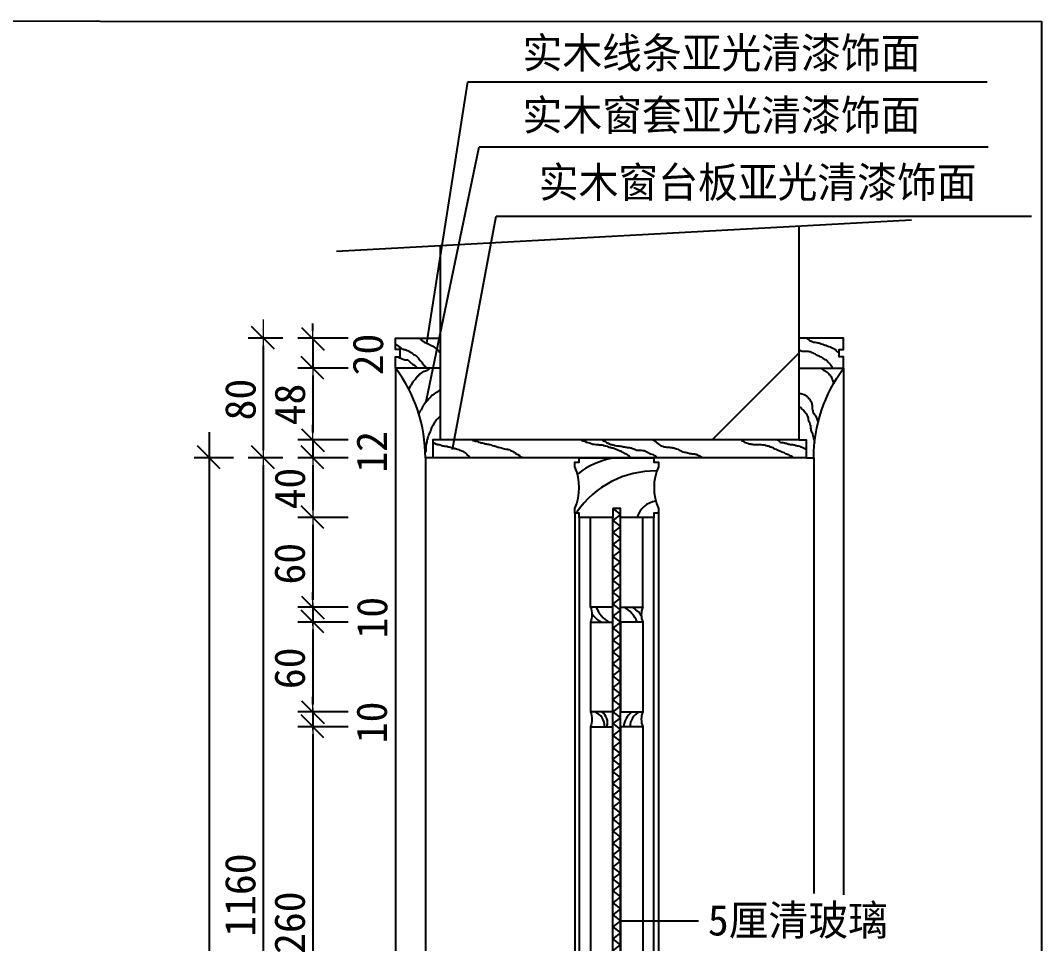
# Model space of a CAD drawing. Header units: metres. Extents: x 1401 to 5183, y 498 to 5304.
# Drawn here: x 3816 to 5183, y 4068 to 5304 of the extents above; entities that cross this region are included whole.
import ezdxf

# ---------------------------------------------------------------- set-up
doc = ezdxf.new("R2010")
doc.units = ezdxf.units.M
for name, color, linetype in [('2', 2, 'Continuous'), ('3', 3, 'Continuous'), ('4', 4, 'Continuous'), ('7', 7, 'Continuous'), ('BH', 3, 'Continuous'), ('DIM', 3, 'Continuous'), ('TEXT', 3, 'Continuous')]:
    doc.layers.add(name, color=color, linetype=linetype)
doc.dimstyles.get("Standard").update_dxf_attribs({"dimtxt": 2.5, "dimasz": 2.5, "dimexe": 1.25, "dimexo": 0.625, "dimtad": 1, "dimcen": 2.5, "dimazin": 3, "dimtfac": 1, "dimtmove": 0, "dimatfit": 3})

# ---------------------------------------------------------------- blocks, each defined once
blk = doc.blocks.new('BH2')
at = {"layer": 'BH'}
blk.add_lwpolyline([(0, 32), (5, 28), (0, 24), (5, 20), (0, 16), (5, 12), (0, 8), (5, 4), (0, 0)], dxfattribs=at)
blk = doc.blocks.new('_DOT')
at = {"color": 0, "linetype": 'ByBlock', "lineweight": 15}
blk.add_line((2.52, 0), (-1, 0), dxfattribs=at)
blk.add_lwpolyline([(-1.46, -1.49), (1.58, 1.55)])

msp = doc.modelspace()

# ---------------------------------------------------------------- hatches: boundary and pattern name
at = {"layer": 'BH'}
h = msp.add_hatch(dxfattribs=at)
h.set_pattern_fill('ANSI31', scale=1000)
h.paths.add_polyline_path([(4378.33, 5002.43), (4378.33, 4742.27), (4858.33, 4742.27), (4858.33, 5028.47)])
h = msp.add_hatch(dxfattribs=at)
h.set_pattern_fill('AR-CONC', scale=20)
h.paths.add_polyline_path([(4378.33, 5002.43), (4378.33, 4742.27), (4858.33, 4742.27), (4858.33, 5028.47)])

# ---------------------------------------------------------------- linework, layer by layer
at = {"layer": '2'}
msp.add_lwpolyline([(4858.33, 5028.47), (4858.33, 4742.27), (4378.33, 4742.27), (4378.33, 5002.43)], dxfattribs=at)
at = {"layer": '3'}
for p, q in [((4564.33, 4638.27), (4564.33, 3558.27)), ((4664.33, 3558.27), (4664.33, 4638.27)), ((4619.33, 4498.27), (4619.33, 4378.27)), ((4619.33, 4358.27), (4619.33, 3838.27))]:
    msp.add_line(p, q, dxfattribs=at)
msp.add_lwpolyline([(1400.77, 5303.89), (5183.42, 5302.64), (5183.42, 498.18), (1409.53, 498.18)], close=True, dxfattribs=at)
at = {"layer": '4'}
for p, q in [((4378.33, 4838.27), (4318.33, 4838.27)), ((4318.33, 4838.27), (4318.33, 1598.27)), ((4858.33, 4838.27), (4918.33, 4838.27)), ((4918.33, 4838.27), (4918.33, 4132.86)), ((4358.33, 4718.27), (4358.33, 1718.27)), ((4868.33, 4718.27), (4368.33, 4718.27)), ((4878.33, 4718.27), (4878.33, 4134.96)), ((4558.33, 4644.27), (4558.33, 3552.27)), ((4670.33, 4644.27), (4670.33, 3546.27))]:
    msp.add_line(p, q, dxfattribs=at)
for points in [[(4378.33, 4742.27), (4368.33, 4742.27), (4368.33, 4718.27), (4358.33, 4718.27, 0.16), (4318.33, 4838.27), (4318.33, 4853.27), (4324.33, 4853.27), (4324.33, 4863.27), (4318.33, 4863.27), (4318.33, 4878.27), (4378.33, 4878.27)], [(4858.33, 4742.27), (4868.33, 4742.27), (4868.33, 4718.27), (4878.33, 4718.27, -0.16), (4918.33, 4838.27), (4918.33, 4853.27), (4912.33, 4853.27), (4912.33, 4863.27), (4918.33, 4863.27), (4918.33, 4878.27), (4858.33, 4878.27)]]:
    msp.add_lwpolyline(points, format="xyb", dxfattribs=at)
for points in [[(4609.33, 4650.27), (4609.33, 4638.27), (4564.33, 4638.27), (4564.33, 4644.27), (4558.33, 4644.27), (4558.33, 4650.27, 0.21), (4558.33, 4706.27), (4558.33, 4712.27), (4564.33, 4712.27), (4564.33, 4712.27), (4564.33, 4718.27), (4664.33, 4718.27), (4664.33, 4712.27), (4670.33, 4712.27), (4670.33, 4706.27, 0.21), (4670.33, 4650.27), (4670.33, 4644.27), (4664.33, 4644.27), (4664.33, 4638.27), (4619.33, 4638.27), (4619.33, 4650.27), (4609.33, 4650.27)], [(4609.33, 4518.27), (4579.33, 4518.27, -0.2), (4579.33, 4498.27), (4609.33, 4498.27)], [(4619.33, 4518.27), (4649.33, 4518.27, 0.2), (4649.33, 4498.27), (4619.33, 4498.27)], [(4609.33, 4378.07), (4579.33, 4378.07, -0.2), (4579.33, 4358.07), (4609.33, 4358.07)], [(4619.33, 4378.07), (4649.33, 4378.07, 0.2), (4649.33, 4358.07), (4619.33, 4358.07)]]:
    msp.add_lwpolyline(points, format="xyb", close=True, dxfattribs=at)
at = {"layer": '7'}
for p, q in [((4579.33, 4518.27), (4579.33, 4638.27)), ((4609.33, 3558.27), (4609.33, 4638.27)), ((4619.33, 3558.27), (4619.33, 4638.27)), ((4649.33, 4518.27), (4649.33, 4638.27)), ((4579.33, 4498.27), (4579.33, 4378.27)), ((4649.33, 4498.27), (4649.33, 4378.27)), ((4579.33, 4358.27), (4579.33, 3838.27)), ((4649.33, 4358.27), (4649.33, 3838.27))]:
    msp.add_line(p, q, dxfattribs=at)
at = {"layer": 'BH'}
for p, q in [((4318.33, 4870.69), (4319.73, 4869.29)), ((4319.73, 4869.29), (4321.24, 4868.29)), ((4351.34, 4877.82), (4351.84, 4876.81)), ((4351.84, 4876.81), (4353.35, 4875.31)), ((4353.35, 4875.31), (4354.85, 4874.31)), ((4354.85, 4874.31), (4355.86, 4873.81)), ((4355.86, 4873.81), (4357.36, 4872.8)), ((4357.36, 4872.8), (4358.87, 4872.3)), ((4358.87, 4872.3), (4359.87, 4871.8)), ((4359.87, 4871.8), (4360.87, 4871.3)), ((4360.87, 4871.3), (4362.38, 4870.8)), ((4362.38, 4870.8), (4363.38, 4869.8)), ((4363.38, 4869.8), (4364.39, 4869.29)), ((4364.39, 4869.29), (4365.39, 4868.79)), ((4365.39, 4868.79), (4366.39, 4868.79)), ((4366.39, 4868.79), (4367.4, 4868.29)), ((4869.19, 4878.18), (4870.43, 4876.94)), ((4870.43, 4876.94), (4871.68, 4876.32)), ((4871.68, 4876.32), (4873.23, 4875.08)), ((4873.23, 4875.08), (4874.47, 4874.77)), ((4874.47, 4874.77), (4876.34, 4873.83)), ((4876.34, 4873.83), (4877.89, 4873.21)), ((4877.89, 4873.21), (4879.14, 4872.9)), ((4879.14, 4872.9), (4880.38, 4872.9)), ((4880.38, 4872.9), (4882.24, 4872.59)), ((4882.24, 4872.59), (4883.8, 4872.28)), ((4883.8, 4872.28), (4885.66, 4871.97)), ((4885.66, 4871.97), (4887.21, 4871.35)), ((4887.21, 4871.35), (4888.46, 4871.04)), ((4888.46, 4871.04), (4890.32, 4870.42)), ((4890.32, 4870.42), (4891.56, 4869.8)), ((4891.56, 4869.8), (4893.12, 4869.18)), ((4893.12, 4869.18), (4894.36, 4868.87)), ((4894.36, 4868.87), (4895.92, 4868.24)), ((4321.24, 4868.29), (4323.24, 4866.79)), ((4323.24, 4866.79), (4325.25, 4865.28)), ((4325.25, 4865.28), (4326.76, 4864.28)), ((4326.76, 4864.28), (4328.26, 4863.78)), ((4328.26, 4863.78), (4329.26, 4863.28)), ((4329.26, 4863.28), (4331.27, 4863.28)), ((4331.27, 4863.28), (4332.78, 4862.27)), ((4332.78, 4862.27), (4333.78, 4861.77)), ((4333.78, 4861.77), (4334.78, 4861.77)), ((4334.78, 4861.77), (4336.29, 4860.77)), ((4336.29, 4860.77), (4337.29, 4860.27)), ((4337.29, 4860.27), (4338.8, 4859.27)), ((4338.8, 4859.27), (4339.8, 4858.76)), ((4339.8, 4858.76), (4340.8, 4857.76)), ((4340.8, 4857.76), (4342.31, 4856.76)), ((4342.31, 4856.76), (4343.81, 4856.26)), ((4343.81, 4856.26), (4344.82, 4855.26)), ((4344.82, 4855.26), (4346.32, 4854.25)), ((4367.4, 4868.29), (4368.4, 4867.79)), ((4368.4, 4867.79), (4369.4, 4866.79)), ((4369.4, 4866.79), (4370.41, 4866.29)), ((4370.41, 4866.29), (4371.41, 4865.28)), ((4371.41, 4865.28), (4372.41, 4864.78)), ((4372.41, 4864.78), (4373.42, 4863.78)), ((4373.42, 4863.78), (4374.42, 4863.28)), ((4374.42, 4863.28), (4374.92, 4862.27)), ((4374.92, 4862.27), (4375.93, 4861.77)), ((4375.93, 4861.77), (4376.43, 4860.77)), ((4376.43, 4860.77), (4377.43, 4860.27)), ((4377.43, 4860.27), (4377.43, 4859.27)), ((4377.43, 4859.27), (4377.93, 4858.26)), ((4377.93, 4858.26), (4378.33, 4858.26)), ((4858.63, 4862.97), (4860.18, 4862.03)), ((4860.18, 4862.03), (4861.42, 4861.41)), ((4861.42, 4861.41), (4862.98, 4861.1)), ((4862.98, 4861.1), (4870.75, 4861.1)), ((4870.75, 4861.1), (4872.3, 4860.79)), ((4872.3, 4860.79), (4873.54, 4860.48)), ((4873.54, 4860.48), (4874.79, 4859.86)), ((4874.79, 4859.86), (4877.27, 4858.62)), ((4877.27, 4858.62), (4878.51, 4858)), ((4878.51, 4858), (4880.07, 4857.38)), ((4880.07, 4857.38), (4881.31, 4856.76)), ((4881.31, 4856.76), (4882.86, 4855.82)), ((4882.86, 4855.82), (4884.11, 4855.2)), ((4884.11, 4855.2), (4885.35, 4854.58)), ((4895.92, 4868.24), (4897.16, 4867.93)), ((4897.16, 4867.93), (4898.71, 4867.31)), ((4898.71, 4867.31), (4900.27, 4866.69)), ((4900.27, 4866.69), (4901.82, 4865.76)), ((4901.82, 4865.76), (4903.06, 4865.45)), ((4903.06, 4865.45), (4904.62, 4864.52)), ((4904.62, 4864.52), (4906.17, 4863.9)), ((4906.17, 4863.9), (4907.41, 4863.28)), ((4907.41, 4863.28), (4908.03, 4862.03)), ((4908.03, 4862.03), (4909.28, 4860.79)), ((4909.28, 4860.79), (4910.52, 4859.86)), ((4910.52, 4859.86), (4911.76, 4858.93)), ((4322.24, 4853.25), (4323.24, 4852.25)), ((4323.24, 4852.25), (4324.25, 4852.25)), ((4324.25, 4852.25), (4325.75, 4851.24)), ((4325.75, 4851.24), (4327.26, 4850.74)), ((4327.26, 4850.74), (4328.26, 4850.24)), ((4328.26, 4850.24), (4329.77, 4849.74)), ((4329.77, 4849.74), (4330.77, 4849.24)), ((4330.77, 4849.24), (4334.78, 4849.24)), ((4334.78, 4849.24), (4338.8, 4845.23)), ((4338.8, 4845.23), (4339.8, 4844.73)), ((4339.8, 4844.73), (4340.8, 4843.72)), ((4340.8, 4843.72), (4341.81, 4843.22)), ((4341.81, 4843.22), (4342.81, 4842.72)), ((4342.81, 4842.72), (4343.81, 4842.22)), ((4343.81, 4842.22), (4344.32, 4841.22)), ((4344.32, 4841.22), (4345.32, 4840.71)), ((4346.32, 4854.25), (4348.33, 4852.25)), ((4348.33, 4852.25), (4348.83, 4851.24)), ((4348.83, 4851.24), (4351.84, 4848.24)), ((4351.84, 4848.24), (4352.34, 4847.23)), ((4352.34, 4847.23), (4353.35, 4846.23)), ((4353.35, 4846.23), (4353.85, 4845.23)), ((4353.85, 4845.23), (4354.85, 4844.22)), ((4354.85, 4844.22), (4355.86, 4842.22)), ((4355.86, 4842.22), (4356.86, 4841.72)), ((4356.86, 4841.72), (4357.86, 4840.71)), ((4885.35, 4854.58), (4886.59, 4853.96)), ((4886.59, 4853.96), (4887.84, 4853.34)), ((4887.84, 4853.34), (4889.08, 4852.72)), ((4889.08, 4852.72), (4890.63, 4851.79)), ((4890.63, 4851.79), (4893.74, 4849.92)), ((4893.74, 4849.92), (4894.98, 4849.3)), ((4894.98, 4849.3), (4896.23, 4848.06)), ((4896.23, 4848.06), (4897.16, 4846.82)), ((4897.16, 4846.82), (4898.4, 4845.58)), ((4898.4, 4845.58), (4899.33, 4844.33)), ((4899.33, 4844.33), (4900.58, 4843.09)), ((4900.58, 4843.09), (4901.51, 4841.85)), ((4901.51, 4841.85), (4902.44, 4840.61)), ((4345.32, 4840.71), (4346.32, 4838.71)), ((4346.32, 4838.71), (4346.83, 4838.71)), ((4347.83, 4827.68), (4347.33, 4826.68)), ((4348.83, 4828.18), (4347.83, 4827.68)), ((4349.84, 4829.18), (4348.83, 4828.18)), ((4350.34, 4830.19), (4349.84, 4829.18)), ((4351.34, 4830.69), (4350.34, 4830.19)), ((4352.34, 4831.69), (4351.34, 4830.69)), ((4353.35, 4832.19), (4352.34, 4831.69)), ((4354.35, 4832.69), (4353.35, 4832.19)), ((4356.36, 4833.7), (4354.35, 4832.69)), ((4358.36, 4834.2), (4356.36, 4833.7)), ((4357.86, 4840.71), (4358.36, 4839.71)), ((4358.36, 4839.71), (4359.37, 4839.21)), ((4360.37, 4835.2), (4358.36, 4834.2)), ((4359.37, 4839.21), (4360.37, 4839.21)), ((4361.38, 4836.2), (4360.37, 4835.2)), ((4362.88, 4836.7), (4361.38, 4836.2)), ((4363.88, 4837.71), (4362.88, 4836.7)), ((4887.43, 4838.14), (4888.52, 4837.41)), ((4888.52, 4837.41), (4889.98, 4836.32)), ((4889.98, 4836.32), (4891.44, 4835.59)), ((4891.44, 4835.59), (4893.62, 4834.86)), ((4893.62, 4834.86), (4894.71, 4833.77)), ((4894.71, 4833.77), (4896.17, 4832.31)), ((4896.17, 4832.31), (4897.63, 4831.59)), ((4897.63, 4831.59), (4898.36, 4830.49)), ((4898.36, 4830.49), (4899.45, 4829.4)), ((4899.45, 4829.4), (4900.54, 4828.31)), ((4900.54, 4828.31), (4900.9, 4827.22)), ((4902.44, 4840.61), (4902.75, 4839.37)), ((4902.75, 4839.37), (4903.37, 4838.74)), ((4338.3, 4815.14), (4336.79, 4812.14)), ((4339.3, 4816.15), (4338.3, 4815.14)), ((4341.31, 4820.16), (4339.3, 4816.15)), ((4344.32, 4823.17), (4341.31, 4820.16)), ((4345.32, 4824.67), (4344.32, 4823.17)), ((4346.32, 4825.17), (4345.32, 4824.67)), ((4347.33, 4826.68), (4346.32, 4825.17)), ((4900.9, 4827.22), (4902, 4826.49)), ((4902, 4826.49), (4902.36, 4825.4)), ((4902.36, 4825.4), (4903.09, 4823.22)), ((4903.09, 4823.22), (4903.45, 4822.12)), ((4903.45, 4822.12), (4903.82, 4820.67)), ((4903.82, 4820.67), (4904.91, 4819.58)), ((4904.91, 4819.58), (4904.91, 4818.85)), ((4336.79, 4811.13), (4335.79, 4810.13)), ((4336.79, 4812.14), (4336.79, 4811.13)), ((4365.89, 4800.1), (4363.88, 4798.1)), ((4366.89, 4801.61), (4365.89, 4800.1)), ((4367.9, 4802.11), (4366.89, 4801.61)), ((4369.9, 4804.11), (4367.9, 4802.11)), ((4371.41, 4804.61), (4369.9, 4804.11)), ((4372.91, 4805.62), (4371.41, 4804.61)), ((4374.92, 4807.12), (4372.91, 4805.62)), ((4376.43, 4808.12), (4374.92, 4807.12)), ((4377.93, 4809.63), (4376.43, 4808.12)), ((4858.3, 4804.66), (4859.39, 4804.66)), ((4859.39, 4804.66), (4860.85, 4804.29)), ((4860.85, 4804.29), (4862.31, 4803.93)), ((4862.31, 4803.93), (4865.58, 4802.84)), ((4865.58, 4802.84), (4867.04, 4802.11)), ((4867.04, 4802.11), (4868.13, 4801.38)), ((4868.13, 4801.38), (4869.23, 4801.02)), ((4869.23, 4801.02), (4869.95, 4799.93)), ((4354.85, 4786.56), (4353.85, 4785.06)), ((4355.35, 4788.07), (4354.85, 4786.56)), ((4356.36, 4789.57), (4355.35, 4788.07)), ((4357.36, 4791.08), (4356.36, 4789.57)), ((4358.36, 4792.08), (4357.36, 4791.08)), ((4358.87, 4793.08), (4358.36, 4792.08)), ((4359.87, 4794.09), (4358.87, 4793.08)), ((4360.87, 4795.09), (4359.87, 4794.09)), ((4361.38, 4796.09), (4360.87, 4795.09)), ((4362.38, 4797.09), (4361.38, 4796.09)), ((4363.88, 4798.1), (4362.38, 4797.09)), ((4858.3, 4786.83), (4859.39, 4786.46)), ((4859.39, 4786.46), (4860.85, 4785.37)), ((4869.95, 4799.93), (4871.05, 4798.84)), ((4871.05, 4798.84), (4871.77, 4797.74)), ((4871.77, 4797.74), (4872.87, 4797.02)), ((4872.87, 4797.02), (4873.6, 4795.56)), ((4873.6, 4795.56), (4874.32, 4794.11)), ((4874.32, 4794.11), (4875.05, 4793.01)), ((4875.05, 4793.01), (4875.42, 4791.92)), ((4875.42, 4791.92), (4875.78, 4790.83)), ((4875.78, 4790.83), (4875.78, 4789.74)), ((4875.78, 4789.74), (4876.14, 4788.65)), ((4876.14, 4788.65), (4876.14, 4784.28)), ((4349.84, 4778.54), (4349.33, 4777.54)), ((4350.84, 4779.55), (4349.84, 4778.54)), ((4351.34, 4781.05), (4350.84, 4779.55)), ((4352.34, 4782.55), (4351.34, 4781.05)), ((4352.85, 4783.56), (4352.34, 4782.55)), ((4353.85, 4785.06), (4352.85, 4783.56)), ((4376.93, 4773.03), (4376.43, 4772.02)), ((4377.93, 4773.03), (4376.93, 4773.03)), ((4860.85, 4785.37), (4862.67, 4783.55)), ((4862.67, 4783.55), (4863.76, 4782.46)), ((4863.76, 4782.46), (4865.22, 4781.37)), ((4865.22, 4781.37), (4865.95, 4780.28)), ((4865.95, 4780.28), (4868.13, 4777.37)), ((4868.13, 4777.37), (4868.86, 4775.91)), ((4868.86, 4775.91), (4869.59, 4774.82)), ((4869.59, 4774.82), (4870.32, 4773.73)), ((4870.32, 4773.73), (4870.32, 4772.64)), ((4876.14, 4784.28), (4876.51, 4782.46)), ((4876.51, 4782.46), (4876.87, 4781.01)), ((4876.87, 4781.01), (4877.24, 4779.91)), ((4877.24, 4779.91), (4877.6, 4778.82)), ((4877.6, 4778.82), (4878.33, 4777.37)), ((4878.33, 4777.37), (4879.06, 4776.28)), ((4879.06, 4776.28), (4880.15, 4775.18)), ((4880.15, 4775.18), (4880.88, 4774.09)), ((4880.88, 4774.09), (4881.61, 4772.64)), ((4367.4, 4760.49), (4365.89, 4757.48)), ((4368.4, 4761.5), (4367.4, 4760.49)), ((4370.91, 4766.51), (4368.4, 4761.5)), ((4371.91, 4767.51), (4370.91, 4766.51)), ((4372.41, 4768.51), (4371.91, 4767.51)), ((4375.42, 4771.52), (4372.41, 4768.51)), ((4376.43, 4772.02), (4375.42, 4771.52)), ((4870.32, 4772.64), (4870.68, 4771.18)), ((4870.68, 4771.18), (4870.68, 4770.09)), ((4870.68, 4770.09), (4871.41, 4767.91)), ((4871.41, 4767.91), (4872.5, 4766.09)), ((4872.5, 4766.09), (4873.23, 4763.18)), ((4873.23, 4763.18), (4873.96, 4761.72)), ((4873.96, 4761.72), (4873.96, 4757.72)), ((4881.61, 4772.64), (4882.33, 4770.45)), ((4882.33, 4770.45), (4883.06, 4769)), ((4883.06, 4769), (4883.43, 4767.91)), ((4883.43, 4767.91), (4883.79, 4766.82)), ((4883.79, 4766.82), (4884.16, 4765.72)), ((4361.88, 4746.96), (4360.87, 4744.95)), ((4362.38, 4748.46), (4361.88, 4746.96)), ((4362.88, 4749.46), (4362.38, 4748.46)), ((4363.38, 4750.97), (4362.88, 4749.46)), ((4364.89, 4753.97), (4363.38, 4750.97)), ((4365.39, 4755.48), (4364.89, 4753.97)), ((4365.89, 4756.48), (4365.39, 4755.48)), ((4365.89, 4757.48), (4365.89, 4756.48)), ((4873.96, 4757.72), (4874.32, 4756.63)), ((4874.32, 4756.63), (4874.32, 4755.17)), ((4874.32, 4755.17), (4875.05, 4753.72)), ((4875.05, 4753.72), (4875.78, 4752.62)), ((4875.78, 4752.62), (4876.14, 4751.53)), ((4876.14, 4751.53), (4876.51, 4750.44)), ((4876.51, 4750.44), (4877.24, 4747.53)), ((4877.24, 4747.53), (4877.6, 4746.44)), ((4877.6, 4746.44), (4877.96, 4745.35)), ((4359.37, 4735.92), (4358.87, 4734.92)), ((4358.87, 4734.92), (4358.87, 4726.9)), ((4359.87, 4738.43), (4359.37, 4736.93)), ((4359.37, 4736.93), (4359.37, 4735.92)), ((4360.37, 4739.43), (4359.87, 4738.43)), ((4360.87, 4742.94), (4360.37, 4741.44)), ((4360.37, 4741.44), (4360.37, 4739.43)), ((4360.87, 4744.95), (4360.87, 4742.94)), ((4369.39, 4738.21), (4370.52, 4737.65)), ((4370.52, 4737.65), (4372.77, 4736.52)), ((4372.77, 4736.52), (4373.9, 4736.52)), ((4373.9, 4736.52), (4375.03, 4735.96)), ((4375.03, 4735.96), (4376.72, 4735.96)), ((4376.72, 4735.96), (4377.85, 4735.4)), ((4377.85, 4735.4), (4379.54, 4734.83)), ((4379.54, 4734.83), (4380.67, 4734.83)), ((4380.67, 4734.83), (4381.79, 4734.27)), ((4381.79, 4734.27), (4382.92, 4734.27)), ((4382.92, 4734.27), (4384.05, 4733.71)), ((4384.05, 4733.71), (4386.87, 4733.71)), ((4386.87, 4733.71), (4388.56, 4733.14)), ((4388.56, 4733.14), (4389.69, 4733.14)), ((4389.69, 4733.14), (4391.94, 4732.58)), ((4391.94, 4732.58), (4394.2, 4731.45)), ((4421.26, 4741.6), (4422.95, 4741.6)), ((4422.95, 4741.6), (4424.08, 4741.03)), ((4424.08, 4741.03), (4425.21, 4740.47)), ((4425.21, 4740.47), (4426.34, 4740.47)), ((4426.34, 4740.47), (4428.03, 4739.9)), ((4428.03, 4739.9), (4429.16, 4739.34)), ((4429.16, 4739.34), (4430.28, 4739.34)), ((4430.28, 4739.34), (4431.98, 4738.78)), ((4431.98, 4738.78), (4433.1, 4738.21)), ((4433.1, 4738.21), (4434.79, 4738.21)), ((4434.79, 4738.21), (4436.49, 4737.65)), ((4436.49, 4737.65), (4438.18, 4737.09)), ((4438.18, 4737.09), (4439.87, 4737.09)), ((4439.87, 4737.09), (4441, 4736.52)), ((4441, 4736.52), (4442.69, 4736.52)), ((4442.69, 4736.52), (4443.82, 4735.96)), ((4443.82, 4735.96), (4444.94, 4735.96)), ((4444.94, 4735.96), (4446.64, 4735.4)), ((4446.64, 4735.4), (4447.76, 4734.83)), ((4447.76, 4734.83), (4449.45, 4734.27)), ((4449.45, 4734.27), (4450.58, 4734.27)), ((4450.58, 4734.27), (4451.71, 4733.71)), ((4451.71, 4733.71), (4452.84, 4733.71)), ((4452.84, 4733.71), (4453.96, 4733.14)), ((4453.96, 4733.14), (4455.09, 4732.58)), ((4455.09, 4732.58), (4456.22, 4732.58)), ((4456.22, 4732.58), (4457.91, 4732.02)), ((4457.91, 4732.02), (4460.17, 4731.45)), ((4566.73, 4742.16), (4567.86, 4741.6)), ((4567.86, 4741.6), (4568.99, 4741.03)), ((4568.99, 4741.03), (4570.68, 4741.03)), ((4570.68, 4741.03), (4571.81, 4740.47)), ((4571.81, 4740.47), (4574.06, 4739.34)), ((4574.06, 4739.34), (4575.75, 4738.78)), ((4575.75, 4738.78), (4577.45, 4738.21)), ((4577.45, 4738.21), (4579.14, 4737.65)), ((4579.14, 4737.65), (4582.52, 4736.52)), ((4582.52, 4736.52), (4584.21, 4736.52)), ((4584.21, 4736.52), (4586.47, 4735.96)), ((4586.47, 4735.96), (4589.85, 4735.96)), ((4589.85, 4735.96), (4590.98, 4735.4)), ((4590.98, 4735.4), (4595.49, 4735.4)), ((4594.92, 4742.16), (4596.05, 4741.6)), ((4595.49, 4735.4), (4596.62, 4734.83)), ((4596.05, 4741.6), (4597.74, 4740.47)), ((4596.62, 4734.83), (4597.74, 4734.83)), ((4597.74, 4740.47), (4599.44, 4739.9)), ((4597.74, 4734.83), (4598.87, 4734.27)), ((4598.87, 4734.27), (4600, 4734.27)), ((4599.44, 4739.9), (4600.56, 4738.78)), ((4600, 4734.27), (4601.69, 4733.71)), ((4600.56, 4738.78), (4601.69, 4738.21)), ((4601.69, 4738.21), (4602.82, 4737.65)), ((4601.69, 4733.71), (4602.82, 4733.14)), ((4602.82, 4737.65), (4605.07, 4736.52)), ((4602.82, 4733.14), (4604.51, 4732.58)), ((4604.51, 4732.58), (4605.64, 4732.58)), ((4605.07, 4736.52), (4606.77, 4735.96)), ((4605.64, 4732.58), (4606.77, 4732.02)), ((4606.77, 4735.96), (4607.89, 4735.96)), ((4606.77, 4732.02), (4607.89, 4731.45)), ((4607.89, 4735.96), (4609.02, 4735.4)), ((4609.02, 4735.4), (4610.15, 4735.4)), ((4610.15, 4735.4), (4611.28, 4734.83)), ((4611.28, 4734.83), (4612.4, 4734.83)), ((4612.4, 4734.83), (4614.1, 4734.27)), ((4614.1, 4734.27), (4617.48, 4734.27)), ((4617.48, 4734.27), (4618.61, 4733.71)), ((4618.61, 4733.71), (4621.43, 4733.71)), ((4621.43, 4733.71), (4622.55, 4733.14)), ((4622.55, 4733.14), (4625.37, 4733.14)), ((4625.37, 4733.14), (4626.5, 4732.58)), ((4626.5, 4732.58), (4627.63, 4732.58)), ((4627.63, 4732.58), (4628.75, 4732.02)), ((4628.75, 4732.02), (4631.57, 4732.02)), ((4631.57, 4732.02), (4632.7, 4731.45)), ((4663.15, 4742.72), (4664.28, 4741.6)), ((4664.28, 4741.6), (4665.4, 4740.47)), ((4665.4, 4740.47), (4667.1, 4739.34)), ((4667.1, 4739.34), (4668.22, 4738.21)), ((4668.22, 4738.21), (4669.92, 4737.09)), ((4669.92, 4737.09), (4671.61, 4735.4)), ((4671.61, 4735.4), (4673.3, 4734.83)), ((4673.3, 4734.83), (4674.43, 4734.27)), ((4674.43, 4734.27), (4676.12, 4733.71)), ((4676.12, 4733.71), (4677.81, 4733.14)), ((4677.81, 4733.14), (4680.06, 4733.14)), ((4680.06, 4733.14), (4681.76, 4732.58)), ((4681.76, 4732.58), (4685.14, 4732.58)), ((4685.14, 4732.58), (4686.27, 4732.02)), ((4686.27, 4732.02), (4688.52, 4732.02)), ((4688.52, 4732.02), (4689.65, 4731.45)), ((4781.56, 4741.6), (4782.68, 4741.03)), ((4782.68, 4741.03), (4784.37, 4739.9)), ((4784.37, 4739.9), (4786.07, 4738.78)), ((4786.07, 4738.78), (4788.32, 4738.21)), ((4788.32, 4738.21), (4790.01, 4737.65)), ((4790.01, 4737.65), (4791.7, 4737.09)), ((4791.7, 4737.09), (4793.4, 4737.09)), ((4793.4, 4737.09), (4794.52, 4736.52)), ((4794.52, 4736.52), (4796.22, 4736.52)), ((4796.22, 4736.52), (4797.34, 4735.96)), ((4797.34, 4735.96), (4808.06, 4735.96)), ((4808.06, 4735.96), (4809.75, 4735.4)), ((4809.75, 4735.4), (4812.57, 4735.4)), ((4812.57, 4735.4), (4813.69, 4734.83)), ((4813.69, 4734.83), (4815.39, 4734.83)), ((4815.39, 4734.83), (4816.51, 4734.27)), ((4816.51, 4734.27), (4817.64, 4734.27)), ((4817.64, 4734.27), (4819.9, 4733.14)), ((4819.9, 4733.14), (4821.02, 4733.14)), ((4821.02, 4733.14), (4822.15, 4732.58)), ((4822.15, 4732.58), (4823.84, 4732.02)), ((4823.84, 4732.02), (4824.97, 4730.89)), ((4829.48, 4742.16), (4831.17, 4741.03)), ((4831.17, 4741.03), (4832.3, 4739.9)), ((4832.3, 4739.9), (4833.43, 4739.34)), ((4833.43, 4739.34), (4834.56, 4738.78)), ((4834.56, 4738.78), (4837.38, 4738.78)), ((4837.38, 4738.78), (4839.07, 4738.21)), ((4839.07, 4738.21), (4840.19, 4737.65)), ((4840.19, 4737.65), (4841.89, 4737.65)), ((4841.89, 4737.65), (4843.58, 4737.09)), ((4843.58, 4737.09), (4844.71, 4736.52)), ((4844.71, 4736.52), (4845.83, 4736.52)), ((4845.83, 4736.52), (4846.96, 4735.96)), ((4846.96, 4735.96), (4850.34, 4735.96)), ((4850.34, 4735.96), (4851.47, 4735.4)), ((4851.47, 4735.4), (4852.6, 4735.4)), ((4852.6, 4735.4), (4854.29, 4734.83)), ((4854.29, 4734.83), (4855.42, 4734.83)), ((4855.42, 4734.83), (4856.55, 4734.27)), ((4856.55, 4734.27), (4857.67, 4734.27)), ((4857.67, 4734.27), (4859.36, 4733.71)), ((4859.36, 4733.71), (4860.49, 4733.14)), ((4860.49, 4733.14), (4861.62, 4733.14)), ((4861.62, 4733.14), (4862.75, 4732.58)), ((4862.75, 4732.58), (4863.88, 4732.02)), ((4863.88, 4732.02), (4867.26, 4730.33)), ((4877.96, 4745.35), (4877.96, 4743.89)), ((4877.96, 4743.89), (4878.33, 4742.8)), ((4878.33, 4742.8), (4878.69, 4741.71)), ((4878.69, 4741.71), (4878.69, 4740.62)), ((4878.69, 4740.62), (4879.06, 4739.52)), ((4879.06, 4739.52), (4879.42, 4738.43)), ((4358.87, 4726.9), (4358.16, 4725.48)), ((4394.2, 4731.45), (4395.89, 4731.45)), ((4395.89, 4731.45), (4397.58, 4730.89)), ((4397.58, 4730.89), (4398.71, 4730.89)), ((4398.71, 4730.89), (4399.84, 4730.33)), ((4399.84, 4730.33), (4400.96, 4729.76)), ((4400.96, 4729.76), (4402.66, 4729.2)), ((4402.66, 4729.2), (4403.78, 4728.64)), ((4403.78, 4728.64), (4404.91, 4728.64)), ((4404.91, 4728.64), (4408.29, 4726.95)), ((4408.29, 4726.95), (4409.99, 4726.38)), ((4409.99, 4726.38), (4410.55, 4725.25)), ((4410.55, 4725.25), (4411.68, 4725.25)), ((4411.68, 4725.25), (4412.8, 4724.13)), ((4412.8, 4724.13), (4413.93, 4723)), ((4413.93, 4723), (4414.5, 4721.87)), ((4414.5, 4721.87), (4416.75, 4720.18)), ((4416.75, 4720.18), (4417.88, 4719.06)), ((4417.88, 4719.06), (4419.01, 4718.49)), ((4419.01, 4718.49), (4419.46, 4718.27)), ((4460.17, 4731.45), (4462.42, 4730.89)), ((4462.42, 4730.89), (4465.81, 4729.76)), ((4465.81, 4729.76), (4468.06, 4729.76)), ((4468.06, 4729.76), (4469.19, 4729.2)), ((4469.19, 4729.2), (4470.32, 4729.2)), ((4470.32, 4729.2), (4472.01, 4728.07)), ((4472.01, 4728.07), (4473.7, 4727.51)), ((4473.7, 4727.51), (4474.83, 4726.95)), ((4474.83, 4726.95), (4476.52, 4725.82)), ((4476.52, 4725.82), (4478.77, 4724.69)), ((4478.77, 4724.69), (4479.9, 4723.56)), ((4479.9, 4723.56), (4481.03, 4723)), ((4481.03, 4723), (4482.16, 4722.44)), ((4482.16, 4722.44), (4484.41, 4721.31)), ((4484.41, 4721.31), (4485.54, 4720.18)), ((4485.54, 4720.18), (4486.67, 4719.62)), ((4486.67, 4719.62), (4487.8, 4719.06)), ((4487.8, 4719.06), (4487.8, 4718.49)), ((4607.89, 4731.45), (4609.58, 4731.45)), ((4609.58, 4731.45), (4611.28, 4730.89)), ((4611.28, 4730.89), (4613.53, 4729.76)), ((4613.53, 4729.76), (4614.66, 4729.2)), ((4614.66, 4729.2), (4615.79, 4728.64)), ((4615.79, 4728.64), (4616.91, 4728.64)), ((4616.91, 4728.64), (4619.17, 4727.51)), ((4619.17, 4727.51), (4620.3, 4727.51)), ((4620.3, 4727.51), (4621.43, 4726.38)), ((4621.43, 4726.38), (4622.55, 4725.82)), ((4622.55, 4725.82), (4625.94, 4724.13)), ((4625.94, 4724.13), (4627.06, 4723.56)), ((4627.06, 4723.56), (4628.19, 4723)), ((4628.19, 4723), (4629.32, 4721.87)), ((4629.32, 4721.87), (4630.45, 4721.31)), ((4630.45, 4721.31), (4631.57, 4720.18)), ((4631.57, 4720.18), (4632.14, 4719.06)), ((4632.14, 4719.06), (4633.27, 4718.49)), ((4632.7, 4731.45), (4633.83, 4731.45)), ((4633.27, 4718.49), (4633.27, 4718.27)), ((4633.83, 4731.45), (4635.52, 4730.89)), ((4635.52, 4730.89), (4637.21, 4730.33)), ((4637.21, 4730.33), (4638.34, 4729.76)), ((4638.34, 4729.76), (4639.47, 4729.2)), ((4639.47, 4729.2), (4640.6, 4728.64)), ((4640.6, 4728.64), (4647.36, 4728.64)), ((4647.36, 4728.64), (4649.05, 4728.07)), ((4649.05, 4728.07), (4651.31, 4728.07)), ((4651.31, 4728.07), (4653, 4726.95)), ((4653, 4726.95), (4654.69, 4726.38)), ((4654.69, 4726.38), (4656.38, 4725.25)), ((4656.38, 4725.25), (4659.77, 4723.56)), ((4659.77, 4723.56), (4661.46, 4723)), ((4661.46, 4723), (4663.15, 4722.44)), ((4663.15, 4722.44), (4664.28, 4721.87)), ((4664.28, 4721.87), (4665.4, 4721.31)), ((4665.4, 4721.31), (4666.53, 4720.75)), ((4666.53, 4720.75), (4667.1, 4719.62)), ((4667.1, 4719.62), (4668.22, 4719.62)), ((4668.22, 4719.62), (4668.22, 4719.06)), ((4689.65, 4731.45), (4690.78, 4731.45)), ((4690.78, 4731.45), (4692.47, 4730.89)), ((4692.47, 4730.89), (4693.6, 4730.89)), ((4693.6, 4730.89), (4694.72, 4730.33)), ((4694.72, 4730.33), (4696.42, 4729.76)), ((4696.42, 4729.76), (4698.11, 4728.64)), ((4698.11, 4728.64), (4699.8, 4728.07)), ((4699.8, 4728.07), (4703.18, 4726.38)), ((4703.18, 4726.38), (4704.87, 4725.82)), ((4704.87, 4725.82), (4706, 4725.82)), ((4706, 4725.82), (4708.26, 4725.25)), ((4708.26, 4725.25), (4709.38, 4724.69)), ((4709.38, 4724.69), (4710.51, 4724.69)), ((4710.51, 4724.69), (4711.64, 4724.13)), ((4711.64, 4724.13), (4714.46, 4724.13)), ((4714.46, 4724.13), (4715.59, 4723.56)), ((4715.59, 4723.56), (4718.41, 4723.56)), ((4718.41, 4723.56), (4719.53, 4723)), ((4719.53, 4723), (4720.66, 4723)), ((4720.66, 4723), (4722.92, 4721.87)), ((4722.92, 4721.87), (4724.61, 4721.31)), ((4724.61, 4721.31), (4726.86, 4720.18)), ((4726.86, 4720.18), (4727.99, 4719.62)), ((4727.99, 4719.62), (4728.55, 4719.06)), ((4824.97, 4730.89), (4826.1, 4730.33)), ((4826.1, 4730.33), (4827.79, 4729.76)), ((4827.79, 4729.76), (4828.92, 4729.2)), ((4828.92, 4729.2), (4830.61, 4728.64)), ((4830.61, 4728.64), (4833.99, 4726.95)), ((4833.99, 4726.95), (4835.12, 4726.38)), ((4835.12, 4726.38), (4836.81, 4725.82)), ((4836.81, 4725.82), (4838.5, 4725.25)), ((4838.5, 4725.25), (4840.19, 4724.13)), ((4840.19, 4724.13), (4841.89, 4723.56)), ((4841.89, 4723.56), (4843.01, 4723)), ((4843.01, 4723), (4844.14, 4722.44)), ((4844.14, 4722.44), (4845.27, 4721.87)), ((4845.27, 4721.87), (4846.4, 4721.31)), ((4846.4, 4721.31), (4848.09, 4720.75)), ((4848.09, 4720.75), (4849.22, 4720.18)), ((4849.22, 4720.18), (4849.78, 4719.62)), ((4867.26, 4730.33), (4867.82, 4729.2)), ((4867.82, 4729.2), (4868.33, 4729.2))]:
    msp.add_line(p, q, dxfattribs=at)
for centre, radius, start, end in [((4629.53, 4610.21), 109.5, 100.92, 127.59), ((4666.48, 4572.65), 128.1, 89.63, 145.26), ((4670.3, 4630.72), 29.45, 96.77, 165.16), ((4623.42, 4532.59), 39.22, 201.75, 241.37), ((4605.25, 4483.94), 39.22, 21.75, 61.37), ((4620.27, 4489.82), 31.96, 31.98, 62.87), ((4608.4, 4526.71), 31.96, 211.98, 242.87), ((4579.05, 4359.85), 18.95, 354.77, 70.44), ((4584.69, 4363.45), 17.51, 342.12, 56.6), ((4656.48, 4353.1), 33.37, 131.57, 171.44), ((4657.44, 4356.05), 25.63, 120.65, 175.43)]:
    msp.add_arc(centre, radius, start, end, dxfattribs=at)
at = {"layer": 'DIM'}
for p, q in [((4238.97, 4994.87), (5009.27, 5036.66)), ((4207.27, 4888.27), (4207.27, 4898.27)), ((4167.27, 4878.27), (4121.02, 4878.27)), ((4254.62, 4878.27), (4187.27, 4878.27)), ((4207.27, 4878.27), (4207.27, 4838.27)), ((4141.02, 4868.27), (4141.02, 4728.27)), ((4254.62, 4838.27), (4187.27, 4838.27)), ((4254.62, 4838.27), (4187.27, 4838.27)), ((4207.27, 4828.27), (4207.27, 4752.27)), ((4207.27, 4828.27), (4207.27, 4818.27)), ((4207.27, 4752.27), (4207.27, 4762.27)), ((4068.59, 4752.54), (4068.59, 1728.27)), ((4254.62, 4742.27), (4187.27, 4742.27)), ((4254.62, 4742.27), (4187.27, 4742.27)), ((4207.27, 4742.27), (4207.27, 4718.27)), ((4101.02, 4718.27), (4048.59, 4718.27)), ((4167.27, 4718.27), (4121.02, 4718.27)), ((4167.27, 4718.27), (4121.02, 4718.27)), ((4254.62, 4718.27), (4187.27, 4718.27)), ((4254.62, 4718.27), (4187.27, 4718.27)), ((4141.02, 4708.27), (4141.02, 3568.27)), ((4207.27, 4708.27), (4207.27, 4648.27)), ((4207.27, 4708.27), (4207.27, 4698.27)), ((4254.62, 4638.27), (4187.27, 4638.27)), ((4254.62, 4638.27), (4187.27, 4638.27)), ((4207.27, 4628.27), (4207.27, 4528.27)), ((4207.27, 4528.27), (4207.27, 4538.27)), ((4254.62, 4518.27), (4187.27, 4518.27)), ((4254.62, 4518.27), (4187.27, 4518.27)), ((4207.27, 4518.27), (4207.27, 4498.27)), ((4254.62, 4498.27), (4187.27, 4498.27)), ((4254.62, 4498.27), (4187.27, 4498.27)), ((4207.27, 4488.27), (4207.27, 4388.07)), ((4207.27, 4488.27), (4207.27, 4478.27)), ((4207.27, 4388.07), (4207.27, 4398.07)), ((4254.62, 4378.07), (4187.27, 4378.07)), ((4254.62, 4378.07), (4187.27, 4378.07)), ((4207.27, 4378.07), (4207.27, 4358.07)), ((4254.62, 4358.07), (4187.27, 4358.07)), ((4254.62, 4358.07), (4187.27, 4358.07)), ((4207.27, 4348.07), (4207.27, 3848.27)), ((4207.27, 4348.07), (4207.27, 4338.07))]:
    msp.add_line(p, q, dxfattribs=at)

# ---------------------------------------------------------------- block references
for name, p, xscale, yscale, zscale, rotation in [('_DOT', (4141.02, 4878.27), 10, 10, 10, 90), ('_DOT', (4207.27, 4878.27), 10, 10, 10, 270), ('_DOT', (4207.27, 4838.27), 10, 10, 10, 90), ('_DOT', (4207.27, 4742.27), 10, 10, 10, 270), ('_DOT', (4068.59, 4718.27), 10, 10, 10, 90), ('_DOT', (4141.02, 4718.27), 10, 10, 10, 90), ('_DOT', (4207.27, 4718.27), 10, 10, 10, 90), ('_DOT', (4207.27, 4638.27), 10, 10, 10, 90), ('BH2', (4609.33, 4586.27), -2, 2, 2, 180), ('_DOT', (4207.27, 4518.27), 10, 10, 10, 270), ('_DOT', (4207.27, 4498.27), 10, 10, 10, 90), ('BH2', (4609.33, 4458.27), -2, 2, 2, 180), ('_DOT', (4207.27, 4378.07), 10, 10, 10, 270), ('_DOT', (4207.27, 4358.07), 10, 10, 10, 90), ('BH2', (4609.33, 4330.27), -2, 2, 2, 180), ('BH2', (4609.33, 4202.27), -2, 2, 2, 180), ('BH2', (4609.33, 4074.27), -2, 2, 2, 180)]:
    msp.add_blockref(name, p, dxfattribs=dict(at, xscale=xscale, yscale=yscale, zscale=zscale, rotation=rotation))
at = {"layer": 'DIM', "xscale": 2, "yscale": 2, "zscale": 2}
for p in [(4609.33, 4586.27), (4609.33, 4458.27), (4609.33, 4330.27), (4609.33, 4202.27), (4609.33, 4074.27)]:
    msp.add_blockref('BH2', p, dxfattribs=at)

# ---------------------------------------------------------------- texts
for s, p in [('20', (4301.62, 4828.67)), ('80', (4130.79, 4768.32)), ('48', (4197.04, 4761.71)), ('12', (4306.73, 4698.36)), ('40', (4197.04, 4649.13)), ('60', (4196.81, 4548.56)), ('10', (4307.25, 4476.24)), ('60', (4196.81, 4408.46)), ('10', (4306.7, 4336.05)), ('1160', (4130.56, 4076.88)), ('260', (4196.81, 4053.89))]:
    msp.add_text(s, height=41, rotation=90).set_placement(p)
at = {"layer": 'TEXT'}
for s, p in [('实木线条亚光清漆饰面', (4488.34, 5239.93)), ('实木窗套亚光清漆饰面', (4488.34, 5156.58)), ('实木窗台板亚光清漆饰面', (4510.14, 5066.72)), ('5厘清玻璃', (4736.55, 4078.6))]:
    msp.add_text(s, height=41, dxfattribs=at).set_placement(p)

# ---------------------------------------------------------------- leaders
at = {"layer": 'DIM'}
for points in [[(4360.37, 4871.55), (4415.03, 5221.53), (5110.68, 5221.53)], [(4359.37, 4793.58), (4430.15, 5134.83), (5111.77, 5134.65)], [(4394.66, 4729.51), (4453.07, 5041.59), (5169.73, 5041.62)], [(4619.33, 4098.27), (4724.04, 4098.27)]]:
    msp.add_leader(points, dimstyle='Standard', dxfattribs=at)

doc.saveas('drawing.dxf')
